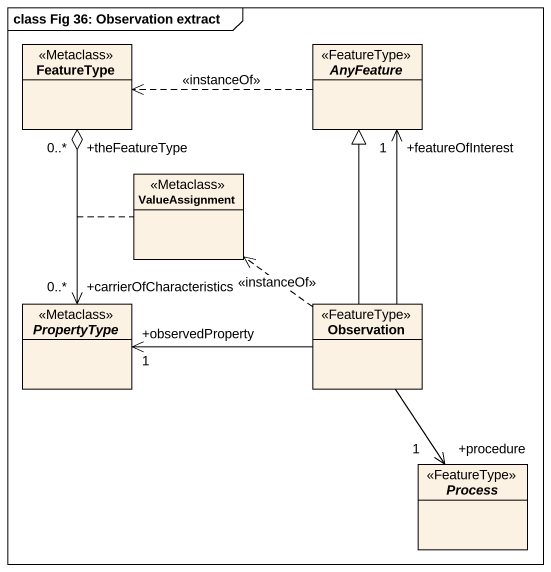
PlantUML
@startuml
mainframe class Fig 36: Observation extract
hide circle
hide empty members
class FeatureType <<Metaclass>>
abstract class AnyFeature <<FeatureType>>
class ValueAssignment <<Metaclass>>
abstract class PropertyType <<Metaclass>>
class Observation <<FeatureType>>
abstract class "Process" as Process_ <<FeatureType>>
FeatureType "+theFeatureType\n0..*" o--> "+carrierOfCharacteristics\n0..*" PropertyType
(FeatureType, PropertyType) .. ValueAssignment
AnyFeature .left.> FeatureType : <<instanceOf>>
Observation -up-|> AnyFeature
Observation -up-> "+featureOfInterest\n1" AnyFeature
Observation .up.> ValueAssignment : <<instanceOf>>
Observation -left-> "+observedProperty\n1" PropertyType
Observation --> "+procedure\n1" Process_
@enduml
